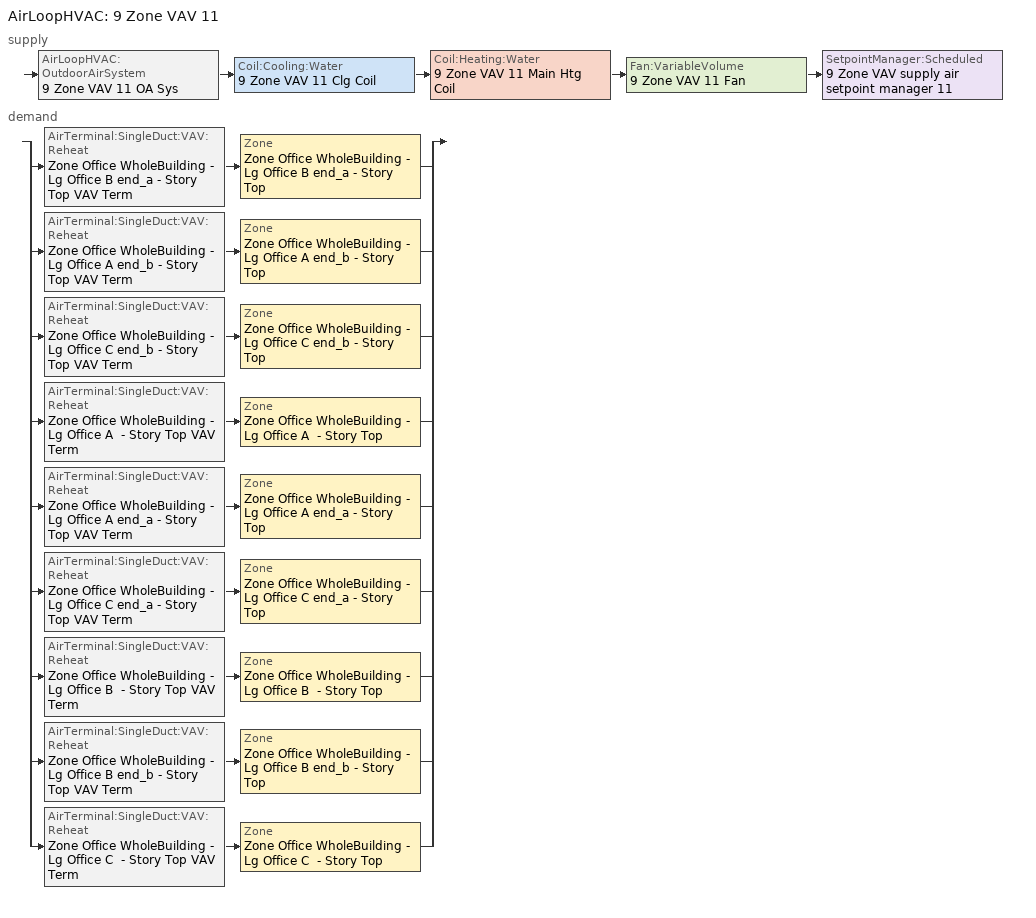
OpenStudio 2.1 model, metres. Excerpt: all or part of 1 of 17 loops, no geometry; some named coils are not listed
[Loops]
AirLoopHVAC '9 Zone VAV 11'
 supply: AirLoopHVAC:OutdoorAirSystem '9 Zone VAV 11 OA Sys' > Coil:Cooling:Water '9 Zone VAV 11 Clg Coil' > Coil:Heating:Water '9 Zone VAV 11 Main Htg Coil' > Fan:VariableVolume '9 Zone VAV 11 Fan' > SetpointManager:Scheduled '9 Zone VAV supply air setpoint manager 11'
 demand: split
  | AirTerminal:SingleDuct:VAV:Reheat 'Zone Office WholeBuilding - Lg Office B end_a - Story Top VAV Term' > Zone 'Zone Office WholeBuilding - Lg Office B end_a - Story Top'
  | AirTerminal:SingleDuct:VAV:Reheat 'Zone Office WholeBuilding - Lg Office A end_b - Story Top VAV Term' > Zone 'Zone Office WholeBuilding - Lg Office A end_b - Story Top'
  | AirTerminal:SingleDuct:VAV:Reheat 'Zone Office WholeBuilding - Lg Office C end_b - Story Top VAV Term' > Zone 'Zone Office WholeBuilding - Lg Office C end_b - Story Top'
  | AirTerminal:SingleDuct:VAV:Reheat 'Zone Office WholeBuilding - Lg Office A  - Story Top VAV Term' > Zone 'Zone Office WholeBuilding - Lg Office A  - Story Top'
  | AirTerminal:SingleDuct:VAV:Reheat 'Zone Office WholeBuilding - Lg Office A end_a - Story Top VAV Term' > Zone 'Zone Office WholeBuilding - Lg Office A end_a - Story Top'
  | AirTerminal:SingleDuct:VAV:Reheat 'Zone Office WholeBuilding - Lg Office C end_a - Story Top VAV Term' > Zone 'Zone Office WholeBuilding - Lg Office C end_a - Story Top'
  | AirTerminal:SingleDuct:VAV:Reheat 'Zone Office WholeBuilding - Lg Office B  - Story Top VAV Term' > Zone 'Zone Office WholeBuilding - Lg Office B  - Story Top'
  | AirTerminal:SingleDuct:VAV:Reheat 'Zone Office WholeBuilding - Lg Office B end_b - Story Top VAV Term' > Zone 'Zone Office WholeBuilding - Lg Office B end_b - Story Top'
  | AirTerminal:SingleDuct:VAV:Reheat 'Zone Office WholeBuilding - Lg Office C  - Story Top VAV Term' > Zone 'Zone Office WholeBuilding - Lg Office C  - Story Top'
[Sizing:Zone] Zone Cooling Design Supply Air Temperature Input Method=SupplyAirTemperature; Zone Cooling Design Supply Air Temperature {C}=12.8; Zone Cooling Design Supply Air Temperature Difference {deltaC}=11.11; Zone Heating Design Supply Air Temperature Input Method=SupplyAirTemperature; Zone Heating Design Supply Air Temperature {C}=40; Zone Heating Design Supply Air Temperature Difference {deltaC}=11.11; Zone Cooling Design Supply Air Humidity Ratio {kg-H2O/kg-air}=0.0085; Zone Heating Design Supply Air Humidity Ratio {kg-H2O/kg-air}=0.008; Cooling Design Air Flow Method=DesignDayWithLimit; Heating Design Air Flow Method=DesignDay; Account for Dedicated Outdoor Air System=No; Dedicated Outdoor Air System Control Strategy=NeutralSupplyAir; Dedicated Outdoor Air Low Setpoint Temperature for Design {C}=autosize; Dedicated Outdoor Air High Setpoint Temperature for Design {C}=autosize
Zone Office WholeBuilding - Lg Office A end_a - Story Top; Zone Office WholeBuilding - Lg Office B end_a - Story Top; Zone Office WholeBuilding - Lg Office C end_a - Story Top; Zone Office WholeBuilding - Lg Office A  - Story Top; Zone Office WholeBuilding - Lg Office B  - Story Top; Zone Office WholeBuilding - Lg Office C  - Story Top; Zone Office WholeBuilding - Lg Office A end_b - Story Top; Zone Office WholeBuilding - Lg Office B end_b - Story Top; Zone Office WholeBuilding - Lg Office C end_b - Story Top
[Zone equipment]
Zone Office WholeBuilding - Lg Office A end_a - Story Top: Zone Office WholeBuilding - Lg Office A end_a - Story Top VAV Term
Zone Office WholeBuilding - Lg Office B end_a - Story Top: Zone Office WholeBuilding - Lg Office B end_a - Story Top VAV Term
Zone Office WholeBuilding - Lg Office C end_a - Story Top: Zone Office WholeBuilding - Lg Office C end_a - Story Top VAV Term
Zone Office WholeBuilding - Lg Office A  - Story Top: Zone Office WholeBuilding - Lg Office A  - Story Top VAV Term
Zone Office WholeBuilding - Lg Office B  - Story Top: Zone Office WholeBuilding - Lg Office B  - Story Top VAV Term
Zone Office WholeBuilding - Lg Office C  - Story Top: Zone Office WholeBuilding - Lg Office C  - Story Top VAV Term
Zone Office WholeBuilding - Lg Office A end_b - Story Top: Zone Office WholeBuilding - Lg Office A end_b - Story Top VAV Term
Zone Office WholeBuilding - Lg Office B end_b - Story Top: Zone Office WholeBuilding - Lg Office B end_b - Story Top VAV Term
Zone Office WholeBuilding - Lg Office C end_b - Story Top: Zone Office WholeBuilding - Lg Office C end_b - Story Top VAV Term
[SetpointManager:Scheduled]
9 Zone VAV supply air setpoint manager 11: Control Variable=Temperature; Schedule=Supply Air Temp - 55.04F 12
[AirLoopHVAC]
9 Zone VAV 11: Availability Schedule=Always On Discrete; Availability Manager=Availability Manager Night Cycle 13; Design Supply Air Flow Rate {m3/s}=AutoSize
[Sizing:System]
9 Zone VAV 11: Type of Load to Size On=Sensible; Design Outdoor Air Flow Rate {m3/s}=Autosize; Minimum System Air Flow Ratio=0.3; Preheat Design Temperature {C}=7; Preheat Design Humidity Ratio {kg-H2O/kg-Air}=0.008; Precool Design Temperature {C}=12.8; Precool Design Humidity Ratio {kg-H2O/kg-Air}=0.008; Central Cooling Design Supply Air Temperature {C}=12.8; Central Heating Design Supply Air Temperature {C}=12.8; Sizing Option=Coincident; 100% Outdoor Air in Cooling=No; 100% Outdoor Air in Heating=No; Central Cooling Design Supply Air Humidity Ratio {kg-H2O/kg-Air}=0.0085; Central Heating Design Supply Air Humidity Ratio {kg-H2O/kg-Air}=0.008; Cooling Design Air Flow Method=DesignDay; Cooling Design Air Flow Rate {m3/s}=0; Heating Design Air Flow Method=DesignDay; Heating Design Air Flow Rate {m3/s}=0; System Outdoor Air Method=ZoneSum; Zone Maximum Outdoor Air Fraction=1; Cooling Supply Air Flow Rate Per Floor Area {m3/s-m2}=0.00996765; Cooling Fraction of Autosized Cooling Supply Air Flow Rate=1; Cooling Supply Air Flow Rate Per Unit Cooling Capacity {m3/s-W}=3.94755e-05; Heating Supply Air Flow Rate Per Floor Area {m3/s-m2}=0.00996765; Heating Fraction of Autosized Heating Supply Air Flow Rate=1; Heating Fraction of Autosized Cooling Supply Air Flow Rate=1; Heating Supply Air Flow Rate Per Unit Heating Capacity {m3/s-W}=3.15882e-05; Cooling Design Capacity Method=CoolingDesignCapacity; Cooling Design Capacity {W}=autosize; Cooling Design Capacity Per Floor Area {W/m2}=234.7; Fraction of Autosized Cooling Design Capacity=1; Heating Design Capacity Method=HeatingDesignCapacity; Heating Design Capacity {W}=autosize; Heating Design Capacity Per Floor Area {W/m2}=157; Fraction of Autosized Heating Design Capacity=1; Central Cooling Capacity Control Method=OnOff
[Fan:VariableVolume]
9 Zone VAV 11 Fan: Availability Schedule=Always On Discrete; Fan Efficiency=0.62; Pressure Rise {Pa}=996.356; Maximum Flow Rate {m3/s}=Autosize; Fan Power Minimum Flow Rate Input Method=fraction; Fan Power Minimum Flow Fraction=0.25; Fan Power Minimum Air Flow Rate {m3/s}=0; Motor Efficiency=0.9; Motor In Airstream Fraction=1; Fan Power Coefficient 1=0.0407599; Fan Power Coefficient 2=0.088045; Fan Power Coefficient 3=-0.0729261; Fan Power Coefficient 4=0.94374; Fan Power Coefficient 5=0
[Controller:OutdoorAir]
9 Zone VAV 11 OA Controller: Minimum Outdoor Air Flow Rate {m3/s}=0; Maximum Outdoor Air Flow Rate {m3/s}=Autosize; Economizer Control Type=NoEconomizer; Economizer Control Action Type=ModulateFlow; Economizer Maximum Limit Dry-Bulb Temperature {C}=28; Economizer Maximum Limit Enthalpy {J/kg}=64000; Economizer Minimum Limit Dry-Bulb Temperature {C}=-100; Lockout Type=NoLockout; Minimum Limit Type=FixedMinimum; Controller Mechanical Ventilation=9 Zone VAV 11 Vent Controller; High Humidity Control=No; Heat Recovery Bypass Control Type=BypassWhenOAFlowGreaterThanMinimum
[Controller:MechanicalVentilation]
9 Zone VAV 11 Vent Controller: Availability Schedule=Always On Discrete; System Outdoor Air Method=VentilationRateProcedure
[AirLoopHVAC:OutdoorAirSystem]
9 Zone VAV 11 OA Sys: Controller=9 Zone VAV 11 OA Controller
[AvailabilityManager:NightCycle]
Availability Manager Night Cycle 13: Control Type=CycleOnAny; Thermostat Tolerance {deltaC}=1; Cycling Run Time {s}=3600
[AirTerminal:SingleDuct:VAV:Reheat] Availability Schedule=Always On Discrete; Maximum Air Flow Rate {m3/s}=AutoSize; Zone Minimum Air Flow Input Method=Constant; Constant Minimum Air Flow Fraction=0.3; Fixed Minimum Air Flow Rate {m3/s}=0; Maximum Hot Water or Steam Flow Rate {m3/s}=AutoSize; Minimum Hot Water or Steam Flow Rate {m3/s}=0; Convergence Tolerance=0.001; Damper Heating Action=Normal; Maximum Flow per Zone Floor Area During Reheat {m3/s-m2}=0; Maximum Flow Fraction During Reheat=0.5; Maximum Reheat Air Temperature {C}=40; Control For Outdoor Air=No
Name | Reheat Coil
Zone Office WholeBuilding - Lg Office B end_a - Story Top VAV Term | Zone Office WholeBuilding - Lg Office B end_a - Story Top Rht Coil
Zone Office WholeBuilding - Lg Office A end_b - Story Top VAV Term | Zone Office WholeBuilding - Lg Office A end_b - Story Top Rht Coil
Zone Office WholeBuilding - Lg Office C end_b - Story Top VAV Term | Zone Office WholeBuilding - Lg Office C end_b - Story Top Rht Coil
Zone Office WholeBuilding - Lg Office A  - Story Top VAV Term | Zone Office WholeBuilding - Lg Office A  - Story Top Rht Coil
Zone Office WholeBuilding - Lg Office A end_a - Story Top VAV Term | Zone Office WholeBuilding - Lg Office A end_a - Story Top Rht Coil
Zone Office WholeBuilding - Lg Office C end_a - Story Top VAV Term | Zone Office WholeBuilding - Lg Office C end_a - Story Top Rht Coil
Zone Office WholeBuilding - Lg Office B  - Story Top VAV Term | Zone Office WholeBuilding - Lg Office B  - Story Top Rht Coil
Zone Office WholeBuilding - Lg Office B end_b - Story Top VAV Term | Zone Office WholeBuilding - Lg Office B end_b - Story Top Rht Coil
Zone Office WholeBuilding - Lg Office C  - Story Top VAV Term | Zone Office WholeBuilding - Lg Office C  - Story Top Rht Coil
[Schedule:Ruleset]
Supply Air Temp - 55.04F 12: Default Day Schedule=Supply Air Temp - 55.04F Default 12
[Schedule:Day]
Supply Air Temp - 55.04F Default 12: 24, 0, 12.8
[Schedule:Constant]
Always On Discrete: Value=1
